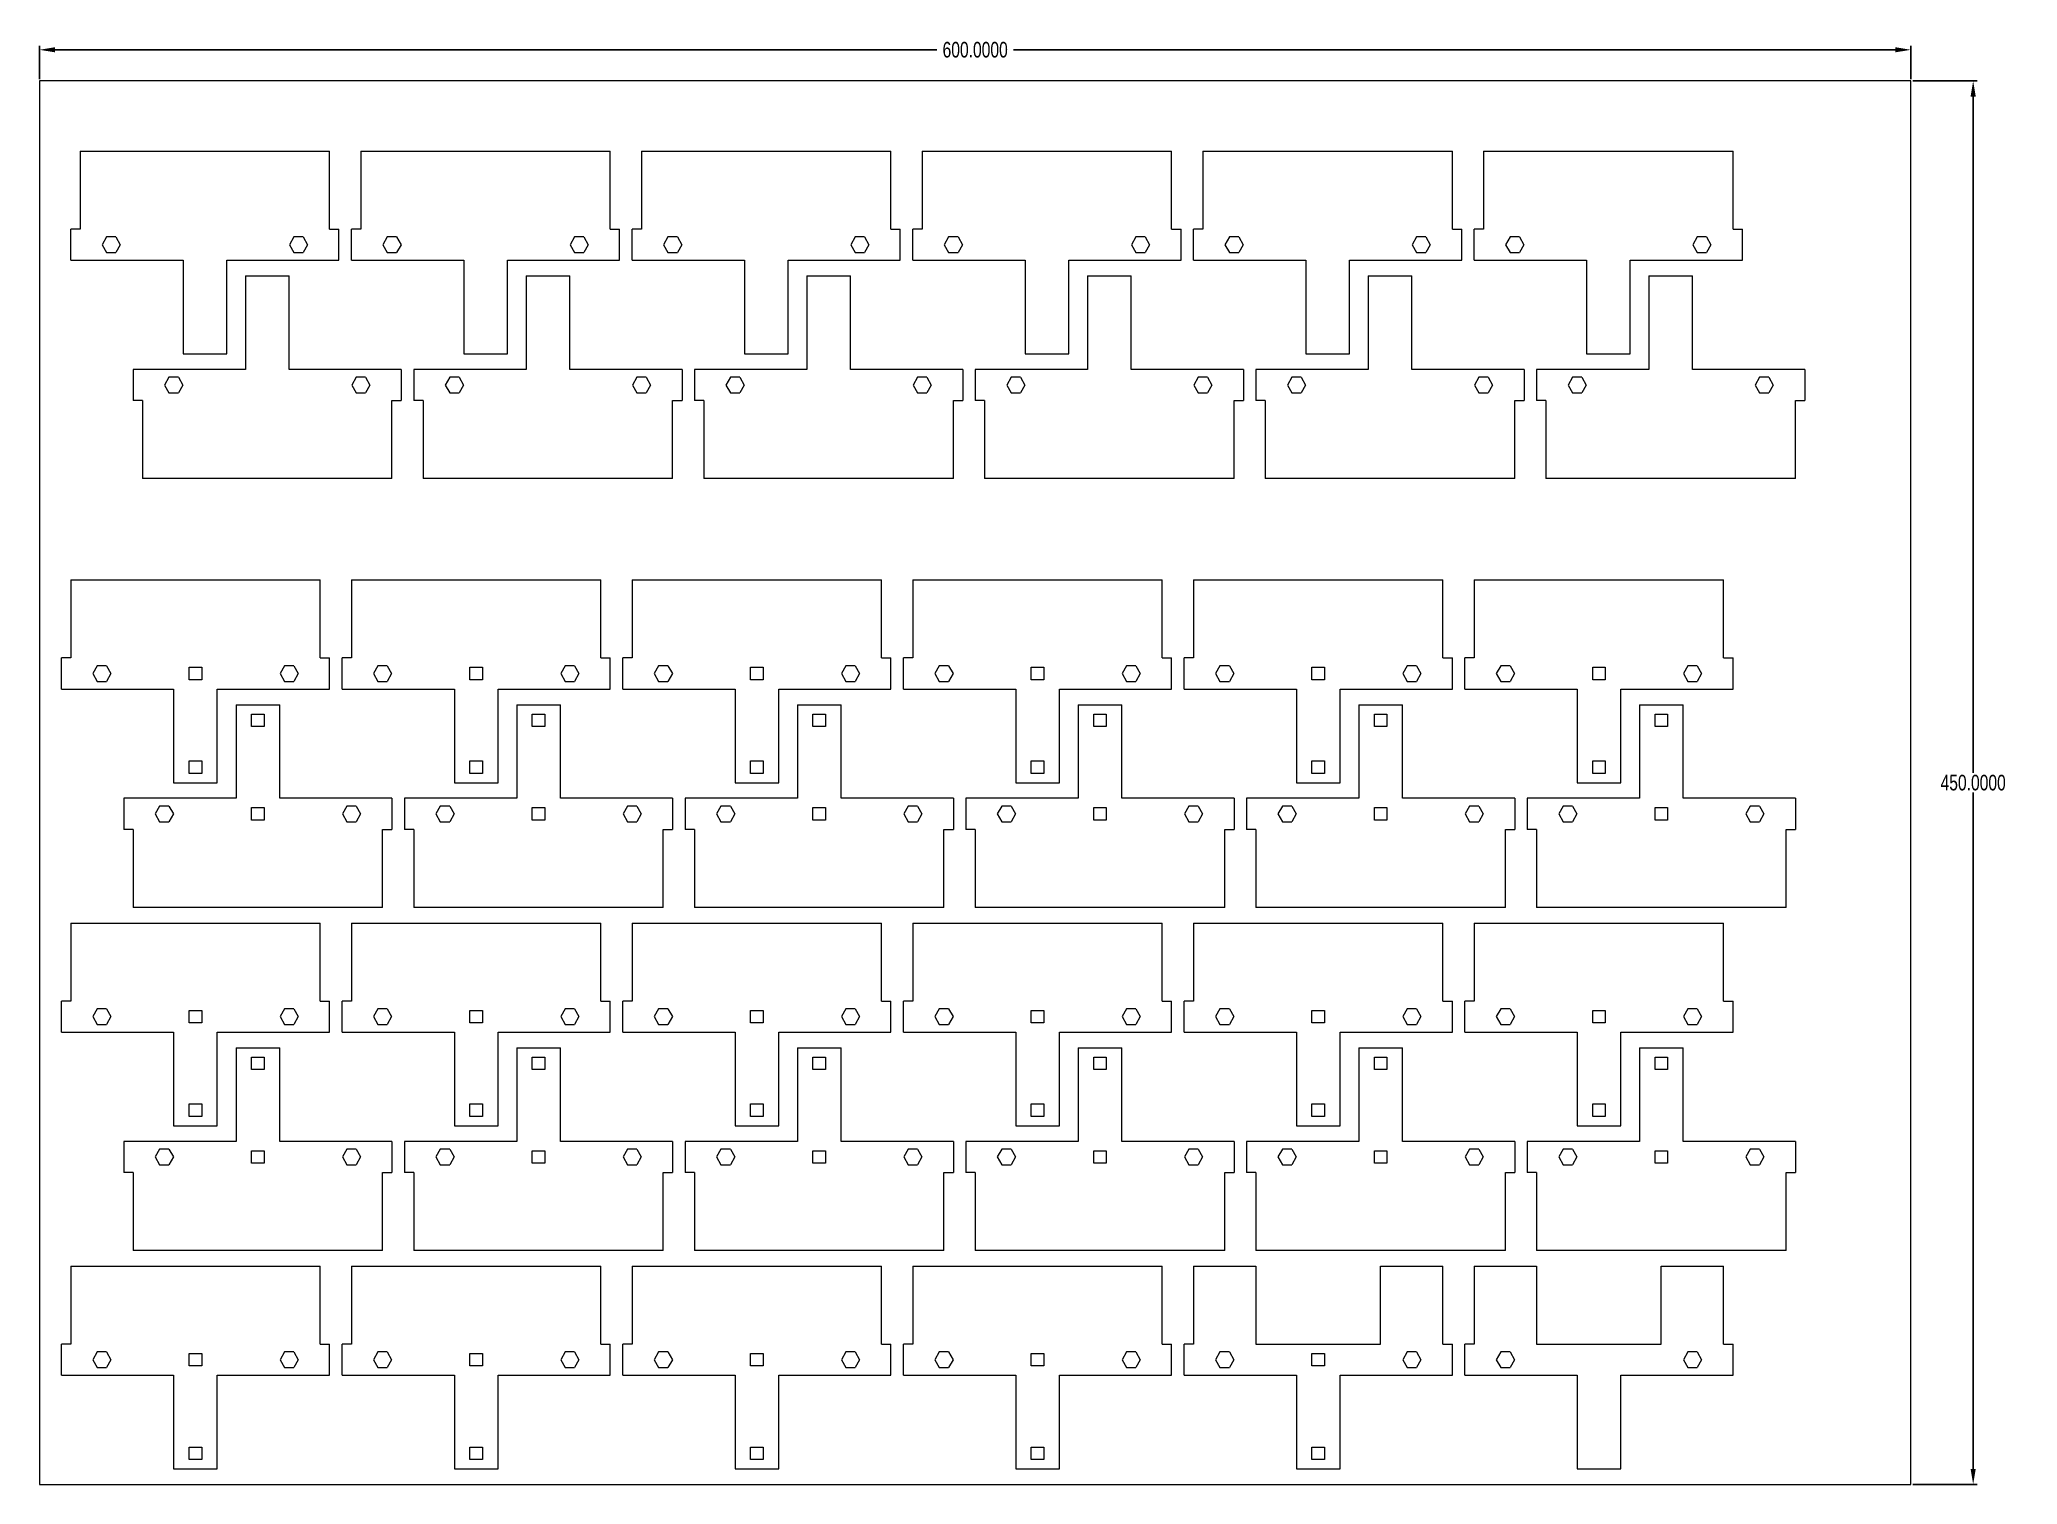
# Model space of a CAD drawing. Header units: millimetres. Extents: x 0 to 634, y 0 to 463.
import ezdxf

# ---------------------------------------------------------------- set-up
doc = ezdxf.new("R2010")
doc.units = ezdxf.units.MM
doc.header["$MEASUREMENT"] = 0
doc.layers.get('0').update_dxf_attribs({"linetype": 'CONTINUOUS', "lineweight": 0})
doc.layers.get('Defpoints').update_dxf_attribs({"linetype": 'CONTINUOUS'})
doc.styles.get("Standard").update_dxf_attribs({"font": 'txt', "width": 0.75})
doc.dimstyles.get("Standard").update_dxf_attribs({"dimtxt": 2.5, "dimasz": 2.5, "dimexe": 1.25, "dimexo": 0.625, "dimtad": 1, "dimtxsty": 'Standard', "dimcen": 2.5, "dimadec": 0, "dimazin": 0, "dimtfac": 1, "dimtmove": 0, "dimatfit": 3, "dimfxl": 1, "dimarcsym": 0})

# ---------------------------------------------------------------- blocks, each defined once
blk = doc.blocks.new('*D3')
at = {"color": 0, "linetype": 'Continuous', "lineweight": -2, "transparency": 16777216}
for p, q in [((0, 450.62), (0, 461.25)), ((5, 460), (287.75, 460)), ((595, 460), (312.25, 460)), ((600, 450.62), (600, 461.25))]:
    blk.add_line(p, q, dxfattribs=at)
at = {"color": 0, "linetype": 'Continuous', "transparency": 16777216}
for points in [[(5, 460.83), (5, 459.17), (0, 460)], [(595, 460.83), (595, 459.17), (600, 460)]]:
    blk.add_solid(points, dxfattribs=at)
at = {"layer": 'Defpoints', "color": 0, "linetype": 'Continuous', "transparency": 16777216}
for p in [(600, 460), (0, 450), (600, 450)]:
    blk.add_point(p, dxfattribs=at)
at = {"color": 0, "linetype": 'Continuous', "transparency": 16777216, "insert": (300, 460), "char_height": 5, "attachment_point": 5}
blk.add_mtext('\\A1;600.0000', dxfattribs=at)
blk = doc.blocks.new('*D4')
at = {"color": 0, "linetype": 'Continuous', "lineweight": -2, "transparency": 16777216}
for p, q in [((600.62, 450), (621.25, 450)), ((620, 445), (620, 228.12)), ((620, 5), (620, 221.87)), ((600.62, 0), (621.25, 0))]:
    blk.add_line(p, q, dxfattribs=at)
at = {"color": 0, "linetype": 'Continuous', "transparency": 16777216}
for points in [[(619.17, 445), (620.83, 445), (620, 450)], [(619.17, 5), (620.83, 5), (620, 0)]]:
    blk.add_solid(points, dxfattribs=at)
at = {"layer": 'Defpoints', "color": 0, "linetype": 'Continuous', "transparency": 16777216}
for p in [(600, 450), (600, 0), (620, 0)]:
    blk.add_point(p, dxfattribs=at)
at = {"color": 0, "linetype": 'Continuous', "transparency": 16777216, "insert": (620, 225), "char_height": 5, "attachment_point": 5}
blk.add_mtext('\\A1;450.0000', dxfattribs=at)

msp = doc.modelspace()

# ---------------------------------------------------------------- linework, layer by layer
for p, q in [((13, 427.5), (13, 402.5)), ((13, 427.5), (93, 427.5)), ((93, 402.5), (93, 427.5)), ((103, 427.5), (103, 402.5)), ((103, 427.5), (183, 427.5)), ((183, 402.5), (183, 427.5)), ((193, 427.5), (193, 402.5)), ((193, 427.5), (273, 427.5)), ((273, 402.5), (273, 427.5)), ((283, 427.5), (283, 402.5)), ((283, 427.5), (363, 427.5)), ((363, 402.5), (363, 427.5)), ((373, 427.5), (373, 402.5)), ((373, 427.5), (453, 427.5)), ((453, 402.5), (453, 427.5)), ((463, 427.5), (463, 402.5)), ((463, 427.5), (543, 427.5)), ((543, 402.5), (543, 427.5)), ((13, 402.5), (10, 402.5)), ((10, 392.5), (10, 402.5)), ((21.5, 400), (20.1, 397.5)), ((24.5, 400), (21.5, 400)), ((24.5, 400), (25.9, 397.5)), ((81.5, 400), (80.1, 397.5)), ((84.5, 400), (81.5, 400)), ((84.5, 400), (85.9, 397.5)), ((93, 402.5), (96, 402.5)), ((96, 392.5), (96, 402.5)), ((103, 402.5), (100, 402.5)), ((100, 392.5), (100, 402.5)), ((111.5, 400), (110.1, 397.5)), ((114.5, 400), (111.5, 400)), ((114.5, 400), (115.9, 397.5)), ((171.5, 400), (170.1, 397.5)), ((174.5, 400), (171.5, 400)), ((174.5, 400), (175.9, 397.5)), ((183, 402.5), (186, 402.5)), ((186, 392.5), (186, 402.5)), ((193, 402.5), (190, 402.5)), ((190, 392.5), (190, 402.5)), ((201.5, 400), (200.1, 397.5)), ((204.5, 400), (201.5, 400)), ((204.5, 400), (205.9, 397.5)), ((261.5, 400), (260.1, 397.5)), ((264.5, 400), (261.5, 400)), ((264.5, 400), (265.9, 397.5)), ((273, 402.5), (276, 402.5)), ((276, 392.5), (276, 402.5)), ((283, 402.5), (280, 402.5)), ((280, 392.5), (280, 402.5)), ((291.5, 400), (290.1, 397.5)), ((294.5, 400), (291.5, 400)), ((294.5, 400), (295.9, 397.5)), ((351.5, 400), (350.1, 397.5)), ((354.5, 400), (351.5, 400)), ((354.5, 400), (355.9, 397.5)), ((363, 402.5), (366, 402.5)), ((366, 392.5), (366, 402.5)), ((373, 402.5), (370, 402.5)), ((370, 392.5), (370, 402.5)), ((381.5, 400), (380.1, 397.5)), ((384.5, 400), (381.5, 400)), ((384.5, 400), (385.9, 397.5)), ((441.5, 400), (440.1, 397.5)), ((444.5, 400), (441.5, 400)), ((444.5, 400), (445.9, 397.5)), ((453, 402.5), (456, 402.5)), ((456, 392.5), (456, 402.5)), ((463, 402.5), (460, 402.5)), ((460, 392.5), (460, 402.5)), ((471.5, 400), (470.1, 397.5)), ((474.5, 400), (471.5, 400)), ((474.5, 400), (475.9, 397.5)), ((531.5, 400), (530.1, 397.5)), ((534.5, 400), (531.5, 400)), ((534.5, 400), (535.9, 397.5)), ((543, 402.5), (546, 402.5)), ((546, 392.5), (546, 402.5)), ((20.1, 397.5), (21.5, 395)), ((21.5, 395), (24.5, 395)), ((25.9, 397.5), (24.5, 395)), ((80.1, 397.5), (81.5, 395)), ((81.5, 395), (84.5, 395)), ((85.9, 397.5), (84.5, 395)), ((110.1, 397.5), (111.5, 395)), ((111.5, 395), (114.5, 395)), ((115.9, 397.5), (114.5, 395)), ((170.1, 397.5), (171.5, 395)), ((171.5, 395), (174.5, 395)), ((175.9, 397.5), (174.5, 395)), ((200.1, 397.5), (201.5, 395)), ((201.5, 395), (204.5, 395)), ((205.9, 397.5), (204.5, 395)), ((260.1, 397.5), (261.5, 395)), ((261.5, 395), (264.5, 395)), ((265.9, 397.5), (264.5, 395)), ((290.1, 397.5), (291.5, 395)), ((291.5, 395), (294.5, 395)), ((295.9, 397.5), (294.5, 395)), ((350.1, 397.5), (351.5, 395)), ((351.5, 395), (354.5, 395)), ((355.9, 397.5), (354.5, 395)), ((380.1, 397.5), (381.5, 395)), ((381.5, 395), (384.5, 395)), ((385.9, 397.5), (384.5, 395)), ((440.1, 397.5), (441.5, 395)), ((441.5, 395), (444.5, 395)), ((445.9, 397.5), (444.5, 395)), ((470.1, 397.5), (471.5, 395)), ((471.5, 395), (474.5, 395)), ((475.9, 397.5), (474.5, 395)), ((530.1, 397.5), (531.5, 395)), ((531.5, 395), (534.5, 395)), ((535.9, 397.5), (534.5, 395)), ((10, 392.5), (46, 392.5)), ((46, 392.5), (46, 362.5)), ((60, 392.5), (96, 392.5)), ((60, 362.5), (60, 392.5)), ((66, 387.5), (80, 387.5)), ((66, 387.5), (66, 357.5)), ((80, 357.5), (80, 387.5)), ((100, 392.5), (136, 392.5)), ((136, 392.5), (136, 362.5)), ((150, 392.5), (186, 392.5)), ((150, 362.5), (150, 392.5)), ((156, 387.5), (170, 387.5)), ((156, 387.5), (156, 357.5)), ((170, 357.5), (170, 387.5)), ((190, 392.5), (226, 392.5)), ((226, 392.5), (226, 362.5)), ((240, 392.5), (276, 392.5)), ((240, 362.5), (240, 392.5)), ((246, 387.5), (260, 387.5)), ((246, 387.5), (246, 357.5)), ((260, 357.5), (260, 387.5)), ((280, 392.5), (316, 392.5)), ((316, 392.5), (316, 362.5)), ((330, 392.5), (366, 392.5)), ((330, 362.5), (330, 392.5)), ((336, 387.5), (350, 387.5)), ((336, 387.5), (336, 357.5)), ((350, 357.5), (350, 387.5)), ((370, 392.5), (406, 392.5)), ((406, 392.5), (406, 362.5)), ((420, 392.5), (456, 392.5)), ((420, 362.5), (420, 392.5)), ((426, 387.5), (440, 387.5)), ((426, 387.5), (426, 357.5)), ((440, 357.5), (440, 387.5)), ((460, 392.5), (496, 392.5)), ((496, 392.5), (496, 362.5)), ((510, 392.5), (546, 392.5)), ((510, 362.5), (510, 392.5)), ((516, 387.5), (530, 387.5)), ((516, 387.5), (516, 357.5)), ((530, 357.5), (530, 387.5)), ((46, 362.5), (60, 362.5)), ((136, 362.5), (150, 362.5)), ((226, 362.5), (240, 362.5)), ((316, 362.5), (330, 362.5)), ((406, 362.5), (420, 362.5)), ((496, 362.5), (510, 362.5)), ((66, 357.5), (30, 357.5)), ((30, 357.5), (30, 347.5)), ((116, 357.5), (80, 357.5)), ((116, 357.5), (116, 347.5)), ((156, 357.5), (120, 357.5)), ((120, 357.5), (120, 347.5)), ((206, 357.5), (170, 357.5)), ((206, 357.5), (206, 347.5)), ((246, 357.5), (210, 357.5)), ((210, 357.5), (210, 347.5)), ((296, 357.5), (260, 357.5)), ((296, 357.5), (296, 347.5)), ((336, 357.5), (300, 357.5)), ((300, 357.5), (300, 347.5)), ((386, 357.5), (350, 357.5)), ((386, 357.5), (386, 347.5)), ((426, 357.5), (390, 357.5)), ((390, 357.5), (390, 347.5)), ((476, 357.5), (440, 357.5)), ((476, 357.5), (476, 347.5)), ((516, 357.5), (480, 357.5)), ((480, 357.5), (480, 347.5)), ((566, 357.5), (530, 357.5)), ((566, 357.5), (566, 347.5)), ((41.5, 355), (40.1, 352.5)), ((40.1, 352.5), (41.5, 350)), ((44.5, 355), (41.5, 355)), ((41.5, 350), (44.5, 350)), ((44.5, 355), (45.9, 352.5)), ((45.9, 352.5), (44.5, 350)), ((101.5, 355), (100.1, 352.5)), ((100.1, 352.5), (101.5, 350)), ((104.5, 355), (101.5, 355)), ((101.5, 350), (104.5, 350)), ((104.5, 355), (105.9, 352.5)), ((105.9, 352.5), (104.5, 350)), ((131.5, 355), (130.1, 352.5)), ((130.1, 352.5), (131.5, 350)), ((134.5, 355), (131.5, 355)), ((131.5, 350), (134.5, 350)), ((134.5, 355), (135.9, 352.5)), ((135.9, 352.5), (134.5, 350)), ((191.5, 355), (190.1, 352.5)), ((190.1, 352.5), (191.5, 350)), ((194.5, 355), (191.5, 355)), ((191.5, 350), (194.5, 350)), ((194.5, 355), (195.9, 352.5)), ((195.9, 352.5), (194.5, 350)), ((221.5, 355), (220.1, 352.5)), ((220.1, 352.5), (221.5, 350)), ((224.5, 355), (221.5, 355)), ((221.5, 350), (224.5, 350)), ((224.5, 355), (225.9, 352.5)), ((225.9, 352.5), (224.5, 350)), ((281.5, 355), (280.1, 352.5)), ((280.1, 352.5), (281.5, 350)), ((284.5, 355), (281.5, 355)), ((281.5, 350), (284.5, 350)), ((284.5, 355), (285.9, 352.5)), ((285.9, 352.5), (284.5, 350)), ((311.5, 355), (310.1, 352.5)), ((310.1, 352.5), (311.5, 350)), ((314.5, 355), (311.5, 355)), ((311.5, 350), (314.5, 350)), ((314.5, 355), (315.9, 352.5)), ((315.9, 352.5), (314.5, 350)), ((371.5, 355), (370.1, 352.5)), ((370.1, 352.5), (371.5, 350)), ((374.5, 355), (371.5, 355)), ((371.5, 350), (374.5, 350)), ((374.5, 355), (375.9, 352.5)), ((375.9, 352.5), (374.5, 350)), ((401.5, 355), (400.1, 352.5)), ((400.1, 352.5), (401.5, 350)), ((404.5, 355), (401.5, 355)), ((401.5, 350), (404.5, 350)), ((404.5, 355), (405.9, 352.5)), ((405.9, 352.5), (404.5, 350)), ((461.5, 355), (460.1, 352.5)), ((460.1, 352.5), (461.5, 350)), ((464.5, 355), (461.5, 355)), ((461.5, 350), (464.5, 350)), ((464.5, 355), (465.9, 352.5)), ((465.9, 352.5), (464.5, 350)), ((491.5, 355), (490.1, 352.5)), ((490.1, 352.5), (491.5, 350)), ((494.5, 355), (491.5, 355)), ((491.5, 350), (494.5, 350)), ((494.5, 355), (495.9, 352.5)), ((495.9, 352.5), (494.5, 350)), ((551.5, 355), (550.1, 352.5)), ((550.1, 352.5), (551.5, 350)), ((554.5, 355), (551.5, 355)), ((551.5, 350), (554.5, 350)), ((554.5, 355), (555.9, 352.5)), ((555.9, 352.5), (554.5, 350)), ((33, 347.5), (30, 347.5)), ((33, 347.5), (33, 322.5)), ((113, 322.5), (113, 347.5)), ((113, 347.5), (116, 347.5)), ((123, 347.5), (120, 347.5)), ((123, 347.5), (123, 322.5)), ((203, 322.5), (203, 347.5)), ((203, 347.5), (206, 347.5)), ((213, 347.5), (210, 347.5)), ((213, 347.5), (213, 322.5)), ((293, 322.5), (293, 347.5)), ((293, 347.5), (296, 347.5)), ((303, 347.5), (300, 347.5)), ((303, 347.5), (303, 322.5)), ((383, 322.5), (383, 347.5)), ((383, 347.5), (386, 347.5)), ((393, 347.5), (390, 347.5)), ((393, 347.5), (393, 322.5)), ((473, 322.5), (473, 347.5)), ((473, 347.5), (476, 347.5)), ((483, 347.5), (480, 347.5)), ((483, 347.5), (483, 322.5)), ((563, 322.5), (563, 347.5)), ((563, 347.5), (566, 347.5)), ((113, 322.5), (33, 322.5)), ((203, 322.5), (123, 322.5)), ((293, 322.5), (213, 322.5)), ((383, 322.5), (303, 322.5)), ((473, 322.5), (393, 322.5)), ((563, 322.5), (483, 322.5)), ((10, 290), (10, 265)), ((10, 290), (90, 290)), ((90, 265), (90, 290)), ((100, 290), (100, 265)), ((100, 290), (180, 290)), ((180, 265), (180, 290)), ((190, 290), (190, 265)), ((190, 290), (270, 290)), ((270, 265), (270, 290)), ((280, 290), (280, 265)), ((280, 290), (360, 290)), ((360, 265), (360, 290)), ((370, 290), (370, 265)), ((370, 290), (450, 290)), ((450, 265), (450, 290)), ((460, 290), (460, 265)), ((460, 290), (540, 290)), ((540, 265), (540, 290)), ((10, 265), (7, 265)), ((7, 255), (7, 265)), ((18.5, 262.5), (17.1, 260)), ((21.5, 262.5), (18.5, 262.5)), ((21.5, 262.5), (22.9, 260)), ((48, 262), (52, 262)), ((48, 258), (48, 262)), ((52, 262), (52, 258)), ((78.5, 262.5), (77.1, 260)), ((81.5, 262.5), (78.5, 262.5)), ((81.5, 262.5), (82.9, 260)), ((90, 265), (93, 265)), ((93, 255), (93, 265)), ((100, 265), (97, 265)), ((97, 255), (97, 265)), ((108.5, 262.5), (107.1, 260)), ((111.5, 262.5), (108.5, 262.5)), ((111.5, 262.5), (112.9, 260)), ((138, 262), (142, 262)), ((138, 258), (138, 262)), ((142, 262), (142, 258)), ((168.5, 262.5), (167.1, 260)), ((171.5, 262.5), (168.5, 262.5)), ((171.5, 262.5), (172.9, 260)), ((180, 265), (183, 265)), ((183, 255), (183, 265)), ((190, 265), (187, 265)), ((187, 255), (187, 265)), ((198.5, 262.5), (197.1, 260)), ((201.5, 262.5), (198.5, 262.5)), ((201.5, 262.5), (202.9, 260)), ((228, 262), (232, 262)), ((228, 258), (228, 262)), ((232, 262), (232, 258)), ((258.5, 262.5), (257.1, 260)), ((261.5, 262.5), (258.5, 262.5)), ((261.5, 262.5), (262.9, 260)), ((270, 265), (273, 265)), ((273, 255), (273, 265)), ((280, 265), (277, 265)), ((277, 255), (277, 265)), ((288.5, 262.5), (287.1, 260)), ((291.5, 262.5), (288.5, 262.5)), ((291.5, 262.5), (292.9, 260)), ((318, 262), (322, 262)), ((318, 258), (318, 262)), ((322, 262), (322, 258)), ((348.5, 262.5), (347.1, 260)), ((351.5, 262.5), (348.5, 262.5)), ((351.5, 262.5), (352.9, 260)), ((360, 265), (363, 265)), ((363, 255), (363, 265)), ((370, 265), (367, 265)), ((367, 255), (367, 265)), ((378.5, 262.5), (377.1, 260)), ((381.5, 262.5), (378.5, 262.5)), ((381.5, 262.5), (382.9, 260)), ((408, 262), (412, 262)), ((408, 258), (408, 262)), ((412, 262), (412, 258)), ((438.5, 262.5), (437.1, 260)), ((441.5, 262.5), (438.5, 262.5)), ((441.5, 262.5), (442.9, 260)), ((450, 265), (453, 265)), ((453, 255), (453, 265)), ((460, 265), (457, 265)), ((457, 255), (457, 265)), ((468.5, 262.5), (467.1, 260)), ((471.5, 262.5), (468.5, 262.5)), ((471.5, 262.5), (472.9, 260)), ((498, 262), (502, 262)), ((498, 258), (498, 262)), ((502, 262), (502, 258)), ((528.5, 262.5), (527.1, 260)), ((531.5, 262.5), (528.5, 262.5)), ((531.5, 262.5), (532.9, 260)), ((540, 265), (543, 265)), ((543, 255), (543, 265)), ((7, 255), (43, 255)), ((17.1, 260), (18.5, 257.5)), ((18.5, 257.5), (21.5, 257.5)), ((22.9, 260), (21.5, 257.5)), ((43, 255), (43, 225)), ((52, 258), (48, 258)), ((57, 255), (93, 255)), ((57, 225), (57, 255)), ((77.1, 260), (78.5, 257.5)), ((78.5, 257.5), (81.5, 257.5)), ((82.9, 260), (81.5, 257.5)), ((97, 255), (133, 255)), ((107.1, 260), (108.5, 257.5)), ((108.5, 257.5), (111.5, 257.5)), ((112.9, 260), (111.5, 257.5)), ((133, 255), (133, 225)), ((142, 258), (138, 258)), ((147, 255), (183, 255)), ((147, 225), (147, 255)), ((167.1, 260), (168.5, 257.5)), ((168.5, 257.5), (171.5, 257.5)), ((172.9, 260), (171.5, 257.5)), ((187, 255), (223, 255)), ((197.1, 260), (198.5, 257.5)), ((198.5, 257.5), (201.5, 257.5)), ((202.9, 260), (201.5, 257.5)), ((223, 255), (223, 225)), ((232, 258), (228, 258)), ((237, 255), (273, 255)), ((237, 225), (237, 255)), ((257.1, 260), (258.5, 257.5)), ((258.5, 257.5), (261.5, 257.5)), ((262.9, 260), (261.5, 257.5)), ((277, 255), (313, 255)), ((287.1, 260), (288.5, 257.5)), ((288.5, 257.5), (291.5, 257.5)), ((292.9, 260), (291.5, 257.5)), ((313, 255), (313, 225)), ((322, 258), (318, 258)), ((327, 255), (363, 255)), ((327, 225), (327, 255)), ((347.1, 260), (348.5, 257.5)), ((348.5, 257.5), (351.5, 257.5)), ((352.9, 260), (351.5, 257.5)), ((367, 255), (403, 255)), ((377.1, 260), (378.5, 257.5)), ((378.5, 257.5), (381.5, 257.5)), ((382.9, 260), (381.5, 257.5)), ((403, 255), (403, 225)), ((412, 258), (408, 258)), ((417, 255), (453, 255)), ((417, 225), (417, 255)), ((437.1, 260), (438.5, 257.5)), ((438.5, 257.5), (441.5, 257.5)), ((442.9, 260), (441.5, 257.5)), ((457, 255), (493, 255)), ((467.1, 260), (468.5, 257.5)), ((468.5, 257.5), (471.5, 257.5)), ((472.9, 260), (471.5, 257.5)), ((493, 255), (493, 225)), ((502, 258), (498, 258)), ((507, 255), (543, 255)), ((507, 225), (507, 255)), ((527.1, 260), (528.5, 257.5)), ((528.5, 257.5), (531.5, 257.5)), ((532.9, 260), (531.5, 257.5)), ((63, 250), (77, 250)), ((63, 250), (63, 220)), ((77, 220), (77, 250)), ((153, 250), (167, 250)), ((153, 250), (153, 220)), ((167, 220), (167, 250)), ((243, 250), (257, 250)), ((243, 250), (243, 220)), ((257, 220), (257, 250)), ((333, 250), (347, 250)), ((333, 250), (333, 220)), ((347, 220), (347, 250)), ((423, 250), (437, 250)), ((423, 250), (423, 220)), ((437, 220), (437, 250)), ((513, 250), (527, 250)), ((513, 250), (513, 220)), ((527, 220), (527, 250)), ((68, 243), (68, 247)), ((68, 247), (72, 247)), ((72, 243), (68, 243)), ((72, 247), (72, 243)), ((158, 243), (158, 247)), ((158, 247), (162, 247)), ((162, 243), (158, 243)), ((162, 247), (162, 243)), ((248, 243), (248, 247)), ((248, 247), (252, 247)), ((252, 243), (248, 243)), ((252, 247), (252, 243)), ((338, 243), (338, 247)), ((338, 247), (342, 247)), ((342, 243), (338, 243)), ((342, 247), (342, 243)), ((428, 243), (428, 247)), ((428, 247), (432, 247)), ((432, 243), (428, 243)), ((432, 247), (432, 243)), ((518, 243), (518, 247)), ((518, 247), (522, 247)), ((522, 243), (518, 243)), ((522, 247), (522, 243)), ((48, 232), (52, 232)), ((48, 228), (48, 232)), ((52, 232), (52, 228)), ((138, 232), (142, 232)), ((138, 228), (138, 232)), ((142, 232), (142, 228)), ((228, 232), (232, 232)), ((228, 228), (228, 232)), ((232, 232), (232, 228)), ((318, 232), (322, 232)), ((318, 228), (318, 232)), ((322, 232), (322, 228)), ((408, 232), (412, 232)), ((408, 228), (408, 232)), ((412, 232), (412, 228)), ((498, 232), (502, 232)), ((498, 228), (498, 232)), ((502, 232), (502, 228)), ((43, 225), (57, 225)), ((52, 228), (48, 228)), ((133, 225), (147, 225)), ((142, 228), (138, 228)), ((223, 225), (237, 225)), ((232, 228), (228, 228)), ((313, 225), (327, 225)), ((322, 228), (318, 228)), ((403, 225), (417, 225)), ((412, 228), (408, 228)), ((493, 225), (507, 225)), ((502, 228), (498, 228)), ((63, 220), (27, 220)), ((27, 220), (27, 210)), ((38.5, 217.5), (37.1, 215)), ((41.5, 217.5), (38.5, 217.5)), ((41.5, 217.5), (42.9, 215)), ((68, 213), (68, 217)), ((68, 217), (72, 217)), ((72, 217), (72, 213)), ((113, 220), (77, 220)), ((98.5, 217.5), (97.1, 215)), ((101.5, 217.5), (98.5, 217.5)), ((101.5, 217.5), (102.9, 215)), ((113, 220), (113, 210)), ((153, 220), (117, 220)), ((117, 220), (117, 210)), ((128.5, 217.5), (127.1, 215)), ((131.5, 217.5), (128.5, 217.5)), ((131.5, 217.5), (132.9, 215)), ((158, 213), (158, 217)), ((158, 217), (162, 217)), ((162, 217), (162, 213)), ((203, 220), (167, 220)), ((188.5, 217.5), (187.1, 215)), ((191.5, 217.5), (188.5, 217.5)), ((191.5, 217.5), (192.9, 215)), ((203, 220), (203, 210)), ((243, 220), (207, 220)), ((207, 220), (207, 210)), ((218.5, 217.5), (217.1, 215)), ((221.5, 217.5), (218.5, 217.5)), ((221.5, 217.5), (222.9, 215)), ((248, 213), (248, 217)), ((248, 217), (252, 217)), ((252, 217), (252, 213)), ((293, 220), (257, 220)), ((278.5, 217.5), (277.1, 215)), ((281.5, 217.5), (278.5, 217.5)), ((281.5, 217.5), (282.9, 215)), ((293, 220), (293, 210)), ((333, 220), (297, 220)), ((297, 220), (297, 210)), ((308.5, 217.5), (307.1, 215)), ((311.5, 217.5), (308.5, 217.5)), ((311.5, 217.5), (312.9, 215)), ((338, 213), (338, 217)), ((338, 217), (342, 217)), ((342, 217), (342, 213)), ((383, 220), (347, 220)), ((368.5, 217.5), (367.1, 215)), ((371.5, 217.5), (368.5, 217.5)), ((371.5, 217.5), (372.9, 215)), ((383, 220), (383, 210)), ((423, 220), (387, 220)), ((387, 220), (387, 210)), ((398.5, 217.5), (397.1, 215)), ((401.5, 217.5), (398.5, 217.5)), ((401.5, 217.5), (402.9, 215)), ((428, 213), (428, 217)), ((428, 217), (432, 217)), ((432, 217), (432, 213)), ((473, 220), (437, 220)), ((458.5, 217.5), (457.1, 215)), ((461.5, 217.5), (458.5, 217.5)), ((461.5, 217.5), (462.9, 215)), ((473, 220), (473, 210)), ((513, 220), (477, 220)), ((477, 220), (477, 210)), ((488.5, 217.5), (487.1, 215)), ((491.5, 217.5), (488.5, 217.5)), ((491.5, 217.5), (492.9, 215)), ((518, 213), (518, 217)), ((518, 217), (522, 217)), ((522, 217), (522, 213)), ((563, 220), (527, 220)), ((548.5, 217.5), (547.1, 215)), ((551.5, 217.5), (548.5, 217.5)), ((551.5, 217.5), (552.9, 215)), ((563, 220), (563, 210)), ((30, 210), (27, 210)), ((30, 210), (30, 185)), ((37.1, 215), (38.5, 212.5)), ((38.5, 212.5), (41.5, 212.5)), ((42.9, 215), (41.5, 212.5)), ((72, 213), (68, 213)), ((97.1, 215), (98.5, 212.5)), ((98.5, 212.5), (101.5, 212.5)), ((102.9, 215), (101.5, 212.5)), ((110, 185), (110, 210)), ((110, 210), (113, 210)), ((120, 210), (117, 210)), ((120, 210), (120, 185)), ((127.1, 215), (128.5, 212.5)), ((128.5, 212.5), (131.5, 212.5)), ((132.9, 215), (131.5, 212.5)), ((162, 213), (158, 213)), ((187.1, 215), (188.5, 212.5)), ((188.5, 212.5), (191.5, 212.5)), ((192.9, 215), (191.5, 212.5)), ((200, 185), (200, 210)), ((200, 210), (203, 210)), ((210, 210), (207, 210)), ((210, 210), (210, 185)), ((217.1, 215), (218.5, 212.5)), ((218.5, 212.5), (221.5, 212.5)), ((222.9, 215), (221.5, 212.5)), ((252, 213), (248, 213)), ((277.1, 215), (278.5, 212.5)), ((278.5, 212.5), (281.5, 212.5)), ((282.9, 215), (281.5, 212.5)), ((290, 185), (290, 210)), ((290, 210), (293, 210)), ((300, 210), (297, 210)), ((300, 210), (300, 185)), ((307.1, 215), (308.5, 212.5)), ((308.5, 212.5), (311.5, 212.5)), ((312.9, 215), (311.5, 212.5)), ((342, 213), (338, 213)), ((367.1, 215), (368.5, 212.5)), ((368.5, 212.5), (371.5, 212.5)), ((372.9, 215), (371.5, 212.5)), ((380, 185), (380, 210)), ((380, 210), (383, 210)), ((390, 210), (387, 210)), ((390, 210), (390, 185)), ((397.1, 215), (398.5, 212.5)), ((398.5, 212.5), (401.5, 212.5)), ((402.9, 215), (401.5, 212.5)), ((432, 213), (428, 213)), ((457.1, 215), (458.5, 212.5)), ((458.5, 212.5), (461.5, 212.5)), ((462.9, 215), (461.5, 212.5)), ((470, 185), (470, 210)), ((470, 210), (473, 210)), ((480, 210), (477, 210)), ((480, 210), (480, 185)), ((487.1, 215), (488.5, 212.5)), ((488.5, 212.5), (491.5, 212.5)), ((492.9, 215), (491.5, 212.5)), ((522, 213), (518, 213)), ((547.1, 215), (548.5, 212.5)), ((548.5, 212.5), (551.5, 212.5)), ((552.9, 215), (551.5, 212.5)), ((560, 185), (560, 210)), ((560, 210), (563, 210)), ((110, 185), (30, 185)), ((200, 185), (120, 185)), ((290, 185), (210, 185)), ((380, 185), (300, 185)), ((470, 185), (390, 185)), ((560, 185), (480, 185)), ((10, 180), (10, 155)), ((10, 180), (90, 180)), ((90, 155), (90, 180)), ((100, 180), (100, 155)), ((100, 180), (180, 180)), ((180, 155), (180, 180)), ((190, 180), (190, 155)), ((190, 180), (270, 180)), ((270, 155), (270, 180)), ((280, 180), (280, 155)), ((280, 180), (360, 180)), ((360, 155), (360, 180)), ((370, 180), (370, 155)), ((370, 180), (450, 180)), ((450, 155), (450, 180)), ((460, 180), (460, 155)), ((460, 180), (540, 180)), ((540, 155), (540, 180)), ((10, 155), (7, 155)), ((7, 145), (7, 155)), ((18.5, 152.5), (17.1, 150)), ((21.5, 152.5), (18.5, 152.5)), ((21.5, 152.5), (22.9, 150)), ((78.5, 152.5), (77.1, 150)), ((81.5, 152.5), (78.5, 152.5)), ((81.5, 152.5), (82.9, 150)), ((90, 155), (93, 155)), ((93, 145), (93, 155)), ((100, 155), (97, 155)), ((97, 145), (97, 155)), ((108.5, 152.5), (107.1, 150)), ((111.5, 152.5), (108.5, 152.5)), ((111.5, 152.5), (112.9, 150)), ((168.5, 152.5), (167.1, 150)), ((171.5, 152.5), (168.5, 152.5)), ((171.5, 152.5), (172.9, 150)), ((180, 155), (183, 155)), ((183, 145), (183, 155)), ((190, 155), (187, 155)), ((187, 145), (187, 155)), ((198.5, 152.5), (197.1, 150)), ((201.5, 152.5), (198.5, 152.5)), ((201.5, 152.5), (202.9, 150)), ((258.5, 152.5), (257.1, 150)), ((261.5, 152.5), (258.5, 152.5)), ((261.5, 152.5), (262.9, 150)), ((270, 155), (273, 155)), ((273, 145), (273, 155)), ((280, 155), (277, 155)), ((277, 145), (277, 155)), ((288.5, 152.5), (287.1, 150)), ((291.5, 152.5), (288.5, 152.5)), ((291.5, 152.5), (292.9, 150)), ((348.5, 152.5), (347.1, 150)), ((351.5, 152.5), (348.5, 152.5)), ((351.5, 152.5), (352.9, 150)), ((360, 155), (363, 155)), ((363, 145), (363, 155)), ((370, 155), (367, 155)), ((367, 145), (367, 155)), ((378.5, 152.5), (377.1, 150)), ((381.5, 152.5), (378.5, 152.5)), ((381.5, 152.5), (382.9, 150)), ((438.5, 152.5), (437.1, 150)), ((441.5, 152.5), (438.5, 152.5)), ((441.5, 152.5), (442.9, 150)), ((450, 155), (453, 155)), ((453, 145), (453, 155)), ((460, 155), (457, 155)), ((457, 145), (457, 155)), ((468.5, 152.5), (467.1, 150)), ((471.5, 152.5), (468.5, 152.5)), ((471.5, 152.5), (472.9, 150)), ((528.5, 152.5), (527.1, 150)), ((531.5, 152.5), (528.5, 152.5)), ((531.5, 152.5), (532.9, 150)), ((540, 155), (543, 155)), ((543, 145), (543, 155)), ((17.1, 150), (18.5, 147.5)), ((18.5, 147.5), (21.5, 147.5)), ((22.9, 150), (21.5, 147.5)), ((48, 152), (52, 152)), ((48, 148), (48, 152)), ((52, 148), (48, 148)), ((52, 152), (52, 148)), ((77.1, 150), (78.5, 147.5)), ((78.5, 147.5), (81.5, 147.5)), ((82.9, 150), (81.5, 147.5)), ((107.1, 150), (108.5, 147.5)), ((108.5, 147.5), (111.5, 147.5)), ((112.9, 150), (111.5, 147.5)), ((138, 152), (142, 152)), ((138, 148), (138, 152)), ((142, 148), (138, 148)), ((142, 152), (142, 148)), ((167.1, 150), (168.5, 147.5)), ((168.5, 147.5), (171.5, 147.5)), ((172.9, 150), (171.5, 147.5)), ((197.1, 150), (198.5, 147.5)), ((198.5, 147.5), (201.5, 147.5)), ((202.9, 150), (201.5, 147.5)), ((228, 152), (232, 152)), ((228, 148), (228, 152)), ((232, 148), (228, 148)), ((232, 152), (232, 148)), ((257.1, 150), (258.5, 147.5)), ((258.5, 147.5), (261.5, 147.5)), ((262.9, 150), (261.5, 147.5)), ((287.1, 150), (288.5, 147.5)), ((288.5, 147.5), (291.5, 147.5)), ((292.9, 150), (291.5, 147.5)), ((318, 152), (322, 152)), ((318, 148), (318, 152)), ((322, 148), (318, 148)), ((322, 152), (322, 148)), ((347.1, 150), (348.5, 147.5)), ((348.5, 147.5), (351.5, 147.5)), ((352.9, 150), (351.5, 147.5)), ((377.1, 150), (378.5, 147.5)), ((378.5, 147.5), (381.5, 147.5)), ((382.9, 150), (381.5, 147.5)), ((408, 152), (412, 152)), ((408, 148), (408, 152)), ((412, 148), (408, 148)), ((412, 152), (412, 148)), ((437.1, 150), (438.5, 147.5)), ((438.5, 147.5), (441.5, 147.5)), ((442.9, 150), (441.5, 147.5)), ((467.1, 150), (468.5, 147.5)), ((468.5, 147.5), (471.5, 147.5)), ((472.9, 150), (471.5, 147.5)), ((498, 152), (502, 152)), ((498, 148), (498, 152)), ((502, 148), (498, 148)), ((502, 152), (502, 148)), ((527.1, 150), (528.5, 147.5)), ((528.5, 147.5), (531.5, 147.5)), ((532.9, 150), (531.5, 147.5)), ((7, 145), (43, 145)), ((43, 145), (43, 115)), ((57, 145), (93, 145)), ((57, 115), (57, 145)), ((63, 140), (77, 140)), ((63, 140), (63, 110)), ((77, 110), (77, 140)), ((97, 145), (133, 145)), ((133, 145), (133, 115)), ((147, 145), (183, 145)), ((147, 115), (147, 145)), ((153, 140), (167, 140)), ((153, 140), (153, 110)), ((167, 110), (167, 140)), ((187, 145), (223, 145)), ((223, 145), (223, 115)), ((237, 145), (273, 145)), ((237, 115), (237, 145)), ((243, 140), (257, 140)), ((243, 140), (243, 110)), ((257, 110), (257, 140)), ((277, 145), (313, 145)), ((313, 145), (313, 115)), ((327, 145), (363, 145)), ((327, 115), (327, 145)), ((333, 140), (347, 140)), ((333, 140), (333, 110)), ((347, 110), (347, 140)), ((367, 145), (403, 145)), ((403, 145), (403, 115)), ((417, 145), (453, 145)), ((417, 115), (417, 145)), ((423, 140), (437, 140)), ((423, 140), (423, 110)), ((437, 110), (437, 140)), ((457, 145), (493, 145)), ((493, 145), (493, 115)), ((507, 145), (543, 145)), ((507, 115), (507, 145)), ((513, 140), (527, 140)), ((513, 140), (513, 110)), ((527, 110), (527, 140)), ((68, 133), (68, 137)), ((68, 137), (72, 137)), ((72, 137), (72, 133)), ((158, 133), (158, 137)), ((158, 137), (162, 137)), ((162, 137), (162, 133)), ((248, 133), (248, 137)), ((248, 137), (252, 137)), ((252, 137), (252, 133)), ((338, 133), (338, 137)), ((338, 137), (342, 137)), ((342, 137), (342, 133)), ((428, 133), (428, 137)), ((428, 137), (432, 137)), ((432, 137), (432, 133)), ((518, 133), (518, 137)), ((518, 137), (522, 137)), ((522, 137), (522, 133)), ((72, 133), (68, 133)), ((162, 133), (158, 133)), ((252, 133), (248, 133)), ((342, 133), (338, 133)), ((432, 133), (428, 133)), ((522, 133), (518, 133)), ((48, 122), (52, 122)), ((48, 118), (48, 122)), ((52, 122), (52, 118)), ((138, 122), (142, 122)), ((138, 118), (138, 122)), ((142, 122), (142, 118)), ((228, 122), (232, 122)), ((228, 118), (228, 122)), ((232, 122), (232, 118)), ((318, 122), (322, 122)), ((318, 118), (318, 122)), ((322, 122), (322, 118)), ((408, 122), (412, 122)), ((408, 118), (408, 122)), ((412, 122), (412, 118)), ((498, 122), (502, 122)), ((498, 118), (498, 122)), ((502, 122), (502, 118)), ((43, 115), (57, 115)), ((52, 118), (48, 118)), ((133, 115), (147, 115)), ((142, 118), (138, 118)), ((223, 115), (237, 115)), ((232, 118), (228, 118)), ((313, 115), (327, 115)), ((322, 118), (318, 118)), ((403, 115), (417, 115)), ((412, 118), (408, 118)), ((493, 115), (507, 115)), ((502, 118), (498, 118)), ((63, 110), (27, 110)), ((27, 110), (27, 100)), ((113, 110), (77, 110)), ((113, 110), (113, 100)), ((153, 110), (117, 110)), ((117, 110), (117, 100)), ((203, 110), (167, 110)), ((203, 110), (203, 100)), ((243, 110), (207, 110)), ((207, 110), (207, 100)), ((293, 110), (257, 110)), ((293, 110), (293, 100)), ((333, 110), (297, 110)), ((297, 110), (297, 100)), ((383, 110), (347, 110)), ((383, 110), (383, 100)), ((423, 110), (387, 110)), ((387, 110), (387, 100)), ((473, 110), (437, 110)), ((473, 110), (473, 100)), ((513, 110), (477, 110)), ((477, 110), (477, 100)), ((563, 110), (527, 110)), ((563, 110), (563, 100)), ((38.5, 107.5), (37.1, 105)), ((37.1, 105), (38.5, 102.5)), ((41.5, 107.5), (38.5, 107.5)), ((38.5, 102.5), (41.5, 102.5)), ((41.5, 107.5), (42.9, 105)), ((42.9, 105), (41.5, 102.5)), ((68, 103), (68, 107)), ((68, 107), (72, 107)), ((72, 103), (68, 103)), ((72, 107), (72, 103)), ((98.5, 107.5), (97.1, 105)), ((97.1, 105), (98.5, 102.5)), ((101.5, 107.5), (98.5, 107.5)), ((98.5, 102.5), (101.5, 102.5)), ((101.5, 107.5), (102.9, 105)), ((102.9, 105), (101.5, 102.5)), ((128.5, 107.5), (127.1, 105)), ((127.1, 105), (128.5, 102.5)), ((131.5, 107.5), (128.5, 107.5)), ((128.5, 102.5), (131.5, 102.5)), ((131.5, 107.5), (132.9, 105)), ((132.9, 105), (131.5, 102.5)), ((158, 103), (158, 107)), ((158, 107), (162, 107)), ((162, 103), (158, 103)), ((162, 107), (162, 103)), ((188.5, 107.5), (187.1, 105)), ((187.1, 105), (188.5, 102.5)), ((191.5, 107.5), (188.5, 107.5)), ((188.5, 102.5), (191.5, 102.5)), ((191.5, 107.5), (192.9, 105)), ((192.9, 105), (191.5, 102.5)), ((218.5, 107.5), (217.1, 105)), ((217.1, 105), (218.5, 102.5)), ((221.5, 107.5), (218.5, 107.5)), ((218.5, 102.5), (221.5, 102.5)), ((221.5, 107.5), (222.9, 105)), ((222.9, 105), (221.5, 102.5)), ((248, 103), (248, 107)), ((248, 107), (252, 107)), ((252, 103), (248, 103)), ((252, 107), (252, 103)), ((278.5, 107.5), (277.1, 105)), ((277.1, 105), (278.5, 102.5)), ((281.5, 107.5), (278.5, 107.5)), ((278.5, 102.5), (281.5, 102.5)), ((281.5, 107.5), (282.9, 105)), ((282.9, 105), (281.5, 102.5)), ((308.5, 107.5), (307.1, 105)), ((307.1, 105), (308.5, 102.5)), ((311.5, 107.5), (308.5, 107.5)), ((308.5, 102.5), (311.5, 102.5)), ((311.5, 107.5), (312.9, 105)), ((312.9, 105), (311.5, 102.5)), ((338, 103), (338, 107)), ((338, 107), (342, 107)), ((342, 103), (338, 103)), ((342, 107), (342, 103)), ((368.5, 107.5), (367.1, 105)), ((367.1, 105), (368.5, 102.5)), ((371.5, 107.5), (368.5, 107.5)), ((368.5, 102.5), (371.5, 102.5)), ((371.5, 107.5), (372.9, 105)), ((372.9, 105), (371.5, 102.5)), ((398.5, 107.5), (397.1, 105)), ((397.1, 105), (398.5, 102.5)), ((401.5, 107.5), (398.5, 107.5)), ((398.5, 102.5), (401.5, 102.5)), ((401.5, 107.5), (402.9, 105)), ((402.9, 105), (401.5, 102.5)), ((428, 103), (428, 107)), ((428, 107), (432, 107)), ((432, 103), (428, 103)), ((432, 107), (432, 103)), ((458.5, 107.5), (457.1, 105)), ((457.1, 105), (458.5, 102.5)), ((461.5, 107.5), (458.5, 107.5)), ((458.5, 102.5), (461.5, 102.5)), ((461.5, 107.5), (462.9, 105)), ((462.9, 105), (461.5, 102.5)), ((488.5, 107.5), (487.1, 105)), ((487.1, 105), (488.5, 102.5)), ((491.5, 107.5), (488.5, 107.5)), ((488.5, 102.5), (491.5, 102.5)), ((491.5, 107.5), (492.9, 105)), ((492.9, 105), (491.5, 102.5)), ((518, 103), (518, 107)), ((518, 107), (522, 107)), ((522, 103), (518, 103)), ((522, 107), (522, 103)), ((548.5, 107.5), (547.1, 105)), ((547.1, 105), (548.5, 102.5)), ((551.5, 107.5), (548.5, 107.5)), ((548.5, 102.5), (551.5, 102.5)), ((551.5, 107.5), (552.9, 105)), ((552.9, 105), (551.5, 102.5)), ((30, 100), (27, 100)), ((30, 100), (30, 75)), ((110, 75), (110, 100)), ((110, 100), (113, 100)), ((120, 100), (117, 100)), ((120, 100), (120, 75)), ((200, 75), (200, 100)), ((200, 100), (203, 100)), ((210, 100), (207, 100)), ((210, 100), (210, 75)), ((290, 75), (290, 100)), ((290, 100), (293, 100)), ((300, 100), (297, 100)), ((300, 100), (300, 75)), ((380, 75), (380, 100)), ((380, 100), (383, 100)), ((390, 100), (387, 100)), ((390, 100), (390, 75)), ((470, 75), (470, 100)), ((470, 100), (473, 100)), ((480, 100), (477, 100)), ((480, 100), (480, 75)), ((560, 75), (560, 100)), ((560, 100), (563, 100)), ((10, 70), (10, 45)), ((10, 70), (90, 70)), ((110, 75), (30, 75)), ((90, 45), (90, 70)), ((100, 70), (100, 45)), ((100, 70), (180, 70)), ((200, 75), (120, 75)), ((180, 45), (180, 70)), ((190, 70), (190, 45)), ((190, 70), (270, 70)), ((290, 75), (210, 75)), ((270, 45), (270, 70)), ((280, 70), (280, 45)), ((280, 70), (360, 70)), ((380, 75), (300, 75)), ((360, 45), (360, 70)), ((370, 70), (370, 45)), ((370, 70), (390, 70)), ((470, 75), (390, 75)), ((390, 70), (390, 45)), ((430, 45), (430, 70)), ((430, 70), (450, 70)), ((450, 45), (450, 70)), ((460, 70), (460, 45)), ((460, 70), (480, 70)), ((560, 75), (480, 75)), ((480, 70), (480, 45)), ((520, 45), (520, 70)), ((520, 70), (540, 70)), ((540, 45), (540, 70)), ((10, 45), (7, 45)), ((7, 35), (7, 45)), ((90, 45), (93, 45)), ((93, 35), (93, 45)), ((100, 45), (97, 45)), ((97, 35), (97, 45)), ((180, 45), (183, 45)), ((183, 35), (183, 45)), ((190, 45), (187, 45)), ((187, 35), (187, 45)), ((270, 45), (273, 45)), ((273, 35), (273, 45)), ((280, 45), (277, 45)), ((277, 35), (277, 45)), ((360, 45), (363, 45)), ((363, 35), (363, 45)), ((370, 45), (367, 45)), ((367, 35), (367, 45)), ((390, 45), (430, 45)), ((450, 45), (453, 45)), ((453, 35), (453, 45)), ((460, 45), (457, 45)), ((457, 35), (457, 45)), ((480, 45), (520, 45)), ((540, 45), (543, 45)), ((543, 35), (543, 45)), ((18.5, 42.5), (17.1, 40)), ((17.1, 40), (18.5, 37.5)), ((21.5, 42.5), (18.5, 42.5)), ((21.5, 42.5), (22.9, 40)), ((22.9, 40), (21.5, 37.5)), ((48, 42), (52, 42)), ((48, 38), (48, 42)), ((52, 42), (52, 38)), ((78.5, 42.5), (77.1, 40)), ((77.1, 40), (78.5, 37.5)), ((81.5, 42.5), (78.5, 42.5)), ((81.5, 42.5), (82.9, 40)), ((82.9, 40), (81.5, 37.5)), ((108.5, 42.5), (107.1, 40)), ((107.1, 40), (108.5, 37.5)), ((111.5, 42.5), (108.5, 42.5)), ((111.5, 42.5), (112.9, 40)), ((112.9, 40), (111.5, 37.5)), ((138, 42), (142, 42)), ((138, 38), (138, 42)), ((142, 42), (142, 38)), ((168.5, 42.5), (167.1, 40)), ((167.1, 40), (168.5, 37.5)), ((171.5, 42.5), (168.5, 42.5)), ((171.5, 42.5), (172.9, 40)), ((172.9, 40), (171.5, 37.5)), ((198.5, 42.5), (197.1, 40)), ((197.1, 40), (198.5, 37.5)), ((201.5, 42.5), (198.5, 42.5)), ((201.5, 42.5), (202.9, 40)), ((202.9, 40), (201.5, 37.5)), ((228, 42), (232, 42)), ((228, 38), (228, 42)), ((232, 42), (232, 38)), ((258.5, 42.5), (257.1, 40)), ((257.1, 40), (258.5, 37.5)), ((261.5, 42.5), (258.5, 42.5)), ((261.5, 42.5), (262.9, 40)), ((262.9, 40), (261.5, 37.5)), ((288.5, 42.5), (287.1, 40)), ((287.1, 40), (288.5, 37.5)), ((291.5, 42.5), (288.5, 42.5)), ((291.5, 42.5), (292.9, 40)), ((292.9, 40), (291.5, 37.5)), ((318, 42), (322, 42)), ((318, 38), (318, 42)), ((322, 42), (322, 38)), ((348.5, 42.5), (347.1, 40)), ((347.1, 40), (348.5, 37.5)), ((351.5, 42.5), (348.5, 42.5)), ((351.5, 42.5), (352.9, 40)), ((352.9, 40), (351.5, 37.5)), ((378.5, 42.5), (377.1, 40)), ((377.1, 40), (378.5, 37.5)), ((381.5, 42.5), (378.5, 42.5)), ((381.5, 42.5), (382.9, 40)), ((382.9, 40), (381.5, 37.5)), ((408, 42), (412, 42)), ((408, 38), (408, 42)), ((412, 42), (412, 38)), ((438.5, 42.5), (437.1, 40)), ((437.1, 40), (438.5, 37.5)), ((441.5, 42.5), (438.5, 42.5)), ((441.5, 42.5), (442.9, 40)), ((442.9, 40), (441.5, 37.5)), ((468.5, 42.5), (467.1, 40)), ((467.1, 40), (468.5, 37.5)), ((471.5, 42.5), (468.5, 42.5)), ((471.5, 42.5), (472.9, 40)), ((472.9, 40), (471.5, 37.5)), ((528.5, 42.5), (527.1, 40)), ((527.1, 40), (528.5, 37.5)), ((531.5, 42.5), (528.5, 42.5)), ((531.5, 42.5), (532.9, 40)), ((532.9, 40), (531.5, 37.5)), ((7, 35), (43, 35)), ((18.5, 37.5), (21.5, 37.5)), ((43, 35), (43, 5)), ((52, 38), (48, 38)), ((57, 35), (93, 35)), ((57, 5), (57, 35)), ((78.5, 37.5), (81.5, 37.5)), ((97, 35), (133, 35)), ((108.5, 37.5), (111.5, 37.5)), ((133, 35), (133, 5)), ((142, 38), (138, 38)), ((147, 35), (183, 35)), ((147, 5), (147, 35)), ((168.5, 37.5), (171.5, 37.5)), ((187, 35), (223, 35)), ((198.5, 37.5), (201.5, 37.5)), ((223, 35), (223, 5)), ((232, 38), (228, 38)), ((237, 35), (273, 35)), ((237, 5), (237, 35)), ((258.5, 37.5), (261.5, 37.5)), ((277, 35), (313, 35)), ((288.5, 37.5), (291.5, 37.5)), ((313, 35), (313, 5)), ((322, 38), (318, 38)), ((327, 35), (363, 35)), ((327, 5), (327, 35)), ((348.5, 37.5), (351.5, 37.5)), ((367, 35), (403, 35)), ((378.5, 37.5), (381.5, 37.5)), ((403, 35), (403, 5)), ((412, 38), (408, 38)), ((417, 35), (453, 35)), ((417, 5), (417, 35)), ((438.5, 37.5), (441.5, 37.5)), ((457, 35), (493, 35)), ((468.5, 37.5), (471.5, 37.5)), ((493, 35), (493, 5)), ((507, 35), (543, 35)), ((507, 5), (507, 35)), ((528.5, 37.5), (531.5, 37.5)), ((48, 12), (52, 12)), ((48, 8), (48, 12)), ((52, 8), (48, 8)), ((52, 12), (52, 8)), ((138, 12), (142, 12)), ((138, 8), (138, 12)), ((142, 8), (138, 8)), ((142, 12), (142, 8)), ((228, 12), (232, 12)), ((228, 8), (228, 12)), ((232, 8), (228, 8)), ((232, 12), (232, 8)), ((318, 12), (322, 12)), ((318, 8), (318, 12)), ((322, 8), (318, 8)), ((322, 12), (322, 8)), ((408, 12), (412, 12)), ((408, 8), (408, 12)), ((412, 8), (408, 8)), ((412, 12), (412, 8)), ((43, 5), (57, 5)), ((133, 5), (147, 5)), ((223, 5), (237, 5)), ((313, 5), (327, 5)), ((403, 5), (417, 5)), ((493, 5), (507, 5))]:
    msp.add_line(p, q)
at = {"linetype": 'Continuous'}
msp.add_lwpolyline([(0, 0), (600, 0), (600, 450), (0, 450)], close=True, dxfattribs=at)

# ---------------------------------------------------------------- dimensions: what is measured, and where the dimension line sits
at = {"color": 3, "linetype": 'Continuous'}
dim = msp.add_linear_dim(base=(600, 460), p1=(0, 450), p2=(600, 450), dimstyle='Standard', override={"dimtxt": 5, "dimasz": 5, "dimgap": 1, "dimtad": 0, "dimtih": 1, "dimtoh": 0, "dimdec": 4, "dimzin": 0, "dimdsep": 46, "dimcen": 0.09, "dimtdec": 4, "dimtofl": 0, "dimtolj": 1, "dimtzin": 0}, dxfattribs=at)
dim.commit()
dim.dimension.update_dxf_attribs({"geometry": '*D3', "text_midpoint": (300, 460)})
dim = msp.add_linear_dim(base=(620, 0), p1=(600, 450), p2=(600, 0), angle=90, dimstyle='Standard', override={"dimtxt": 5, "dimasz": 5, "dimtad": 0, "dimtih": 1, "dimtoh": 1, "dimdec": 4, "dimzin": 0, "dimdsep": 46, "dimcen": 0.09, "dimtdec": 4, "dimtofl": 0, "dimtolj": 1, "dimtzin": 0}, dxfattribs=at)
dim.commit()
dim.dimension.update_dxf_attribs({"geometry": '*D4', "text_midpoint": (620, 225)})

doc.saveas('drawing.dxf')
